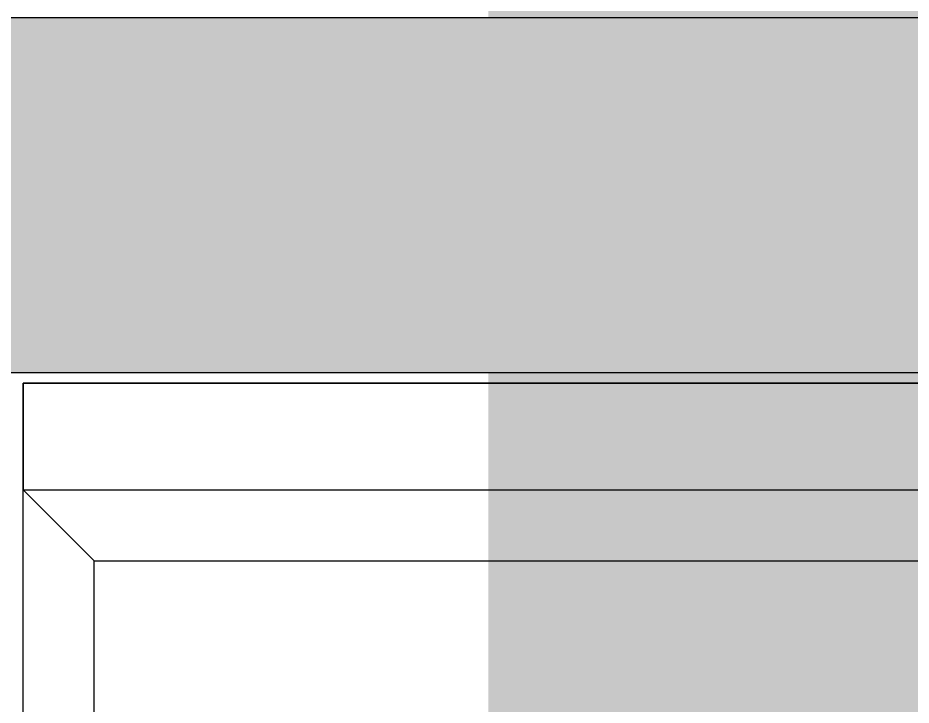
# Model space of a CAD drawing. Header units: millimetres. Extents: x 10553 to 38258, y 46576 to 64025.
# Drawn here: x 30380 to 31638, y 57792 to 58760 of the extents above; entities that cross this region are included whole.
import ezdxf

# ---------------------------------------------------------------- set-up
doc = ezdxf.new("R2010")
doc.units = ezdxf.units.MM
for name, color, linetype in [('ceiling', 232, 'Continuous'), ('floor', 172, 'Continuous'), ('furn', 34, 'Continuous'), ('furn hatch', 254, 'Continuous'), ('plaster', 81, 'Continuous'), ('wall', 5, 'Continuous')]:
    doc.layers.add(name, color=color, linetype=linetype)

# ---------------------------------------------------------------- blocks, each defined once
blk = doc.blocks.new('bed (plan)')
at = {"layer": 'furn hatch', "linetype": 'ByBlock'}
h = blk.add_hatch(color=256, dxfattribs=at)
edge = h.paths.add_edge_path()
edge.add_ellipse((1258.749999999693, -129.1499999999541), major_axis=(822.8959913012318, 822.8959913012318), ratio=1, start_angle=131.3481957178716, end_angle=138.5917142279979, ccw=False)
edge.add_ellipse((95.36632932841803, -54.89999999996411), major_axis=(-1.414213562373095, 1.414213562373095), ratio=0.9999999999999387, start_angle=221.3481957178819, end_angle=314.9999999999999)
edge.add_line((95.36632932841803, -52.89999999996428), (94.99999999935562, -52.89999999996428))
edge.add_line((94.99999999935562, -52.89999999996428), (94.99999999935608, -7.099999999963984))
edge.add_line((94.99999999935608, -7.099999999963984), (95.79999999931852, -7.099999999963984))
edge.add_line((95.79999999931852, -7.099999999963984), (95.79999999931852, -6.999999999964132))
edge.add_line((95.79999999931852, -6.999999999964132), (96.99999999928878, -6.999999999964132))
edge.add_line((96.99999999928878, -6.999999999964132), (96.99999999928923, 5.68e-14))
edge.add_line((96.99999999928923, 5.68e-14), (-96.99999999928878, 5.68e-14))
edge.add_line((-96.99999999928878, 5.68e-14), (-96.99999999928878, -6.999999999964132))
edge.add_line((-96.99999999928878, -6.999999999964132), (-95.79999999928896, -6.999999999964132))
edge.add_line((-95.79999999928896, -6.999999999964132), (-95.79999999928896, -7.099999999963927))
edge.add_line((-95.79999999928896, -7.099999999963927), (-94.99999999935517, -7.099999999963984))
edge.add_line((-94.99999999935517, -7.099999999963984), (-94.99999999935517, -52.89999999996417))
edge.add_line((-94.99999999935517, -52.89999999996417), (-95.36632932841849, -52.89999999996428))
edge.add_ellipse((-95.36632932841758, -54.89999999996417), major_axis=(-1.4142135623731, 1.4142135623731), ratio=0.9999999999999893, start_angle=-45.00000000000001, end_angle=48.65180428212704)
edge.add_ellipse((-1258.750000000005, -129.1499999999616), major_axis=(-822.8959913014588, 822.8959913014588), ratio=0.9999999999999994, start_angle=221.4082857720034, end_angle=228.6518042821277, ccw=False)
edge.add_ellipse((-94.29106223705594, -202.2424845104946), major_axis=(-2.121320343559603, 2.121320343559603), ratio=0.9999999999999872, start_angle=41.40828577201759, end_angle=137.7029539343337)
edge.add_ellipse((-3.1832e-12, -2305.399999999965), major_axis=(-1.971220551600547e-11, 2102.50000000005), ratio=0.9495711471803869, start_angle=-2.5668342048065256, end_angle=2.566834204805218, ccw=False)
edge.add_ellipse((94.2910622370573, -202.2424845104951), major_axis=(2.121320343559809, 2.121320343559808), ratio=0.9999999999999182, start_angle=222.2970460656794, end_angle=318.5917142279919)

msp = doc.modelspace()

# ---------------------------------------------------------------- hatches: boundary and pattern name
at = {"layer": 'wall', "true_color": 0x6e6e6e}
h = msp.add_hatch(color=8, dxfattribs=at)
h.paths.add_polyline_path([(27277.58513869904, 58760.49100309389), (25962.58513869904, 58760.49100309389), (25962.58513869904, 51320.49100309389), (26462.58513869904, 51320.49100309389), (26462.58513869904, 53150.49100309389), (27277.58513869904, 53150.49100309389), (27277.58513869904, 53560.49100309389), (26467.58513869904, 53560.49100309389), (26467.58513869898, 58260.49100309389), (27277.58513869898, 58260.49100309389)])
h.paths.add_polyline_path([(32122.58513869904, 58760.49100309389), (30077.58513869904, 58760.49100309389), (30077.58513869904, 58260.49100309389), (32122.58513869904, 58260.49100309389)])
h.paths.add_polyline_path([(35517.58513869904, 58760.49100309386), (33582.58513869904, 58760.49100309386), (33582.58513869904, 58260.49100309389), (35517.58513869904, 58260.49100309389)])
h.paths.add_polyline_path([(37317.58513869904, 58760.49100309389), (38257.58513869898, 58760.49100309389), (38257.58513869904, 52285.49100309386), (37737.58513869904, 52285.49100309386), (37737.58513869904, 53175.49100309389), (34667.58513869904, 53175.49100309389), (34667.5851386991, 53575.49100309392), (34917.58513869904, 53575.49100309392), (34917.58513869904, 53560.49100309389), (37717.58513869904, 53560.49100309389), (37717.58513869904, 58260.49100309389), (37317.58513869904, 58260.49100309389)])
h.paths.add_polyline_path([(28207.58513869904, 53560.49100309389), (30372.58513869904, 53560.49100309389), (30372.58513869904, 53575.49100309389), (33737.5851386991, 53575.49100309389), (33737.5851386991, 53175.49100309389), (29462.58513869904, 53175.49100309389), (29462.58513869904, 52970.49100309389), (29062.58513869904, 52970.49100309401), (29062.58513869904, 53150.49100309389), (28207.58513869909, 53150.49100309389)])
h.paths.add_polyline_path([(26462.58513869904, 49820.49100309389), (25961.57571743393, 49820.49100309392), (25961.57571743393, 47460.49100309389), (30397.58513869904, 47460.49100309389), (30397.58513869904, 47945.49100309389), (29462.58513869904, 47945.49100309389), (29462.58513869904, 51975.49100309389), (29062.58513869904, 51975.49100309389), (29062.58513869904, 47960.49100309389), (26462.58513869904, 47960.49100309389)])
h.paths.add_polyline_path([(37752.58513869904, 49405.49100309392), (38257.58513869904, 49405.49100309389), (38257.58513869898, 47460.49100309389), (32187.58513869904, 47460.49100309386), (32187.5851386991, 47945.49100309389), (32462.58513869904, 47945.49100309389), (32562.58513869904, 47945.49100309389), (32562.58513869904, 47985.49100309389), (37752.58513869904, 47985.49100309389)])
h.paths.add_polyline_path([(38257.58513869904, 51300.49100309389), (37737.58513869904, 51300.49100309389), (37737.58513869904, 51140.49100309389), (37752.5851386991, 51140.49100309386), (37752.58513869904, 50890.49100309389), (38257.58513869904, 50890.49100309389)])
h.paths.add_polyline_path([(36901.97945180209, 53269.64264550339), (36901.97945180209, 53466.19043951586), (36460.89404843887, 53466.19043951586), (36460.89404843887, 53269.64264550339)], flags=16)
h.paths.add_polyline_path([(36358.64376518596, 53269.64264550339), (36358.64376518596, 53466.19043951586), (35917.55836182274, 53466.19043951586), (35917.55836182274, 53269.64264550339)], flags=16)

# ---------------------------------------------------------------- linework, layer by layer
at = {"layer": 'ceiling', "linetype": 'ByBlock'}
msp.add_line((30387.58513869904, 58095.49100309389), (30487.58513869904, 57995.49100309389), dxfattribs=at)
msp.add_lwpolyline([(34802.58513869904, 58245.49100309389), (30387.58513869904, 58245.49100309389), (30387.58513869904, 58095.49100309389), (34802.58513869904, 58095.49100309389), (34802.58513869904, 58245.49100309389)], dxfattribs=at)
for points in [[(30387.58513869904, 58095.49100309389), (34802.5851386991, 58095.49100309389), (34802.5851386991, 53625.49100309389), (30387.58513869904, 53625.49100309389)], [(30487.58513869904, 57995.49100309389), (34702.5851386991, 57995.49100309389), (34702.5851386991, 53725.49100309389), (30487.58513869904, 53725.49100309389)]]:
    msp.add_lwpolyline(points, close=True, dxfattribs=at)
at = {"layer": 'floor', "linetype": 'ByBlock'}
msp.add_lwpolyline([(30387.58513869904, 58245.49100309389), (32137.58513869904, 58245.49100309386), (32137.58513869904, 58648.41939899372), (33567.58513869904, 58648.41939899372), (33567.58513869904, 58245.49100309389), (34802.58513869904, 58245.49100309389), (34802.58513869904, 58010.49100309389), (34917.58513869857, 58010.49100309389), (34917.58513869857, 57096.49100309389), (34802.58513869904, 57096.49100309389), (34802.58513869898, 54720.49100309389), (34917.58513869852, 54720.49100309389), (34917.58513869898, 53910.49100309389), (34802.58513869904, 53910.49100309389), (34802.58513869904, 53625.49100309392), (34667.5851386991, 53625.49100309392), (34667.5851386991, 53575.49100309392), (33622.58513869904, 53575.49100309389), (33622.58513869904, 53625.49100309389), (30387.58513869904, 53625.49100309389), (30387.5851386991, 58245.49100309389)], dxfattribs=at)
at = {"layer": 'plaster', "linetype": 'Continuous', "lineweight": 0, "flags": 128}
msp.add_lwpolyline([(33622.58513869904, 53575.49100309389), (33622.58513869904, 53625.49100309389), (30387.58513869904, 53625.49100309389), (30387.58513869904, 58245.49100309389), (32122.58513869904, 58245.49100309386), (32137.58513869904, 58245.49100309386), (32137.58513869904, 58760.49100309389)], dxfattribs=at)
at = {"layer": 'wall'}
msp.add_lwpolyline([(32122.58513869904, 58760.49100309389), (30077.58513869904, 58760.49100309389), (30077.58513869904, 58260.49100309389), (32122.58513869904, 58260.49100309389)], close=True, dxfattribs=at)

# ---------------------------------------------------------------- block references
at = {"layer": 'furn', "color": 34, "xscale": 10.16000000000349, "yscale": 11.42999999999302, "zscale": 10, "rotation": 90}
msp.add_blockref('bed (plan)', (30413.73313869862, 55839.99100309389), dxfattribs=at)

doc.saveas('drawing.dxf')
